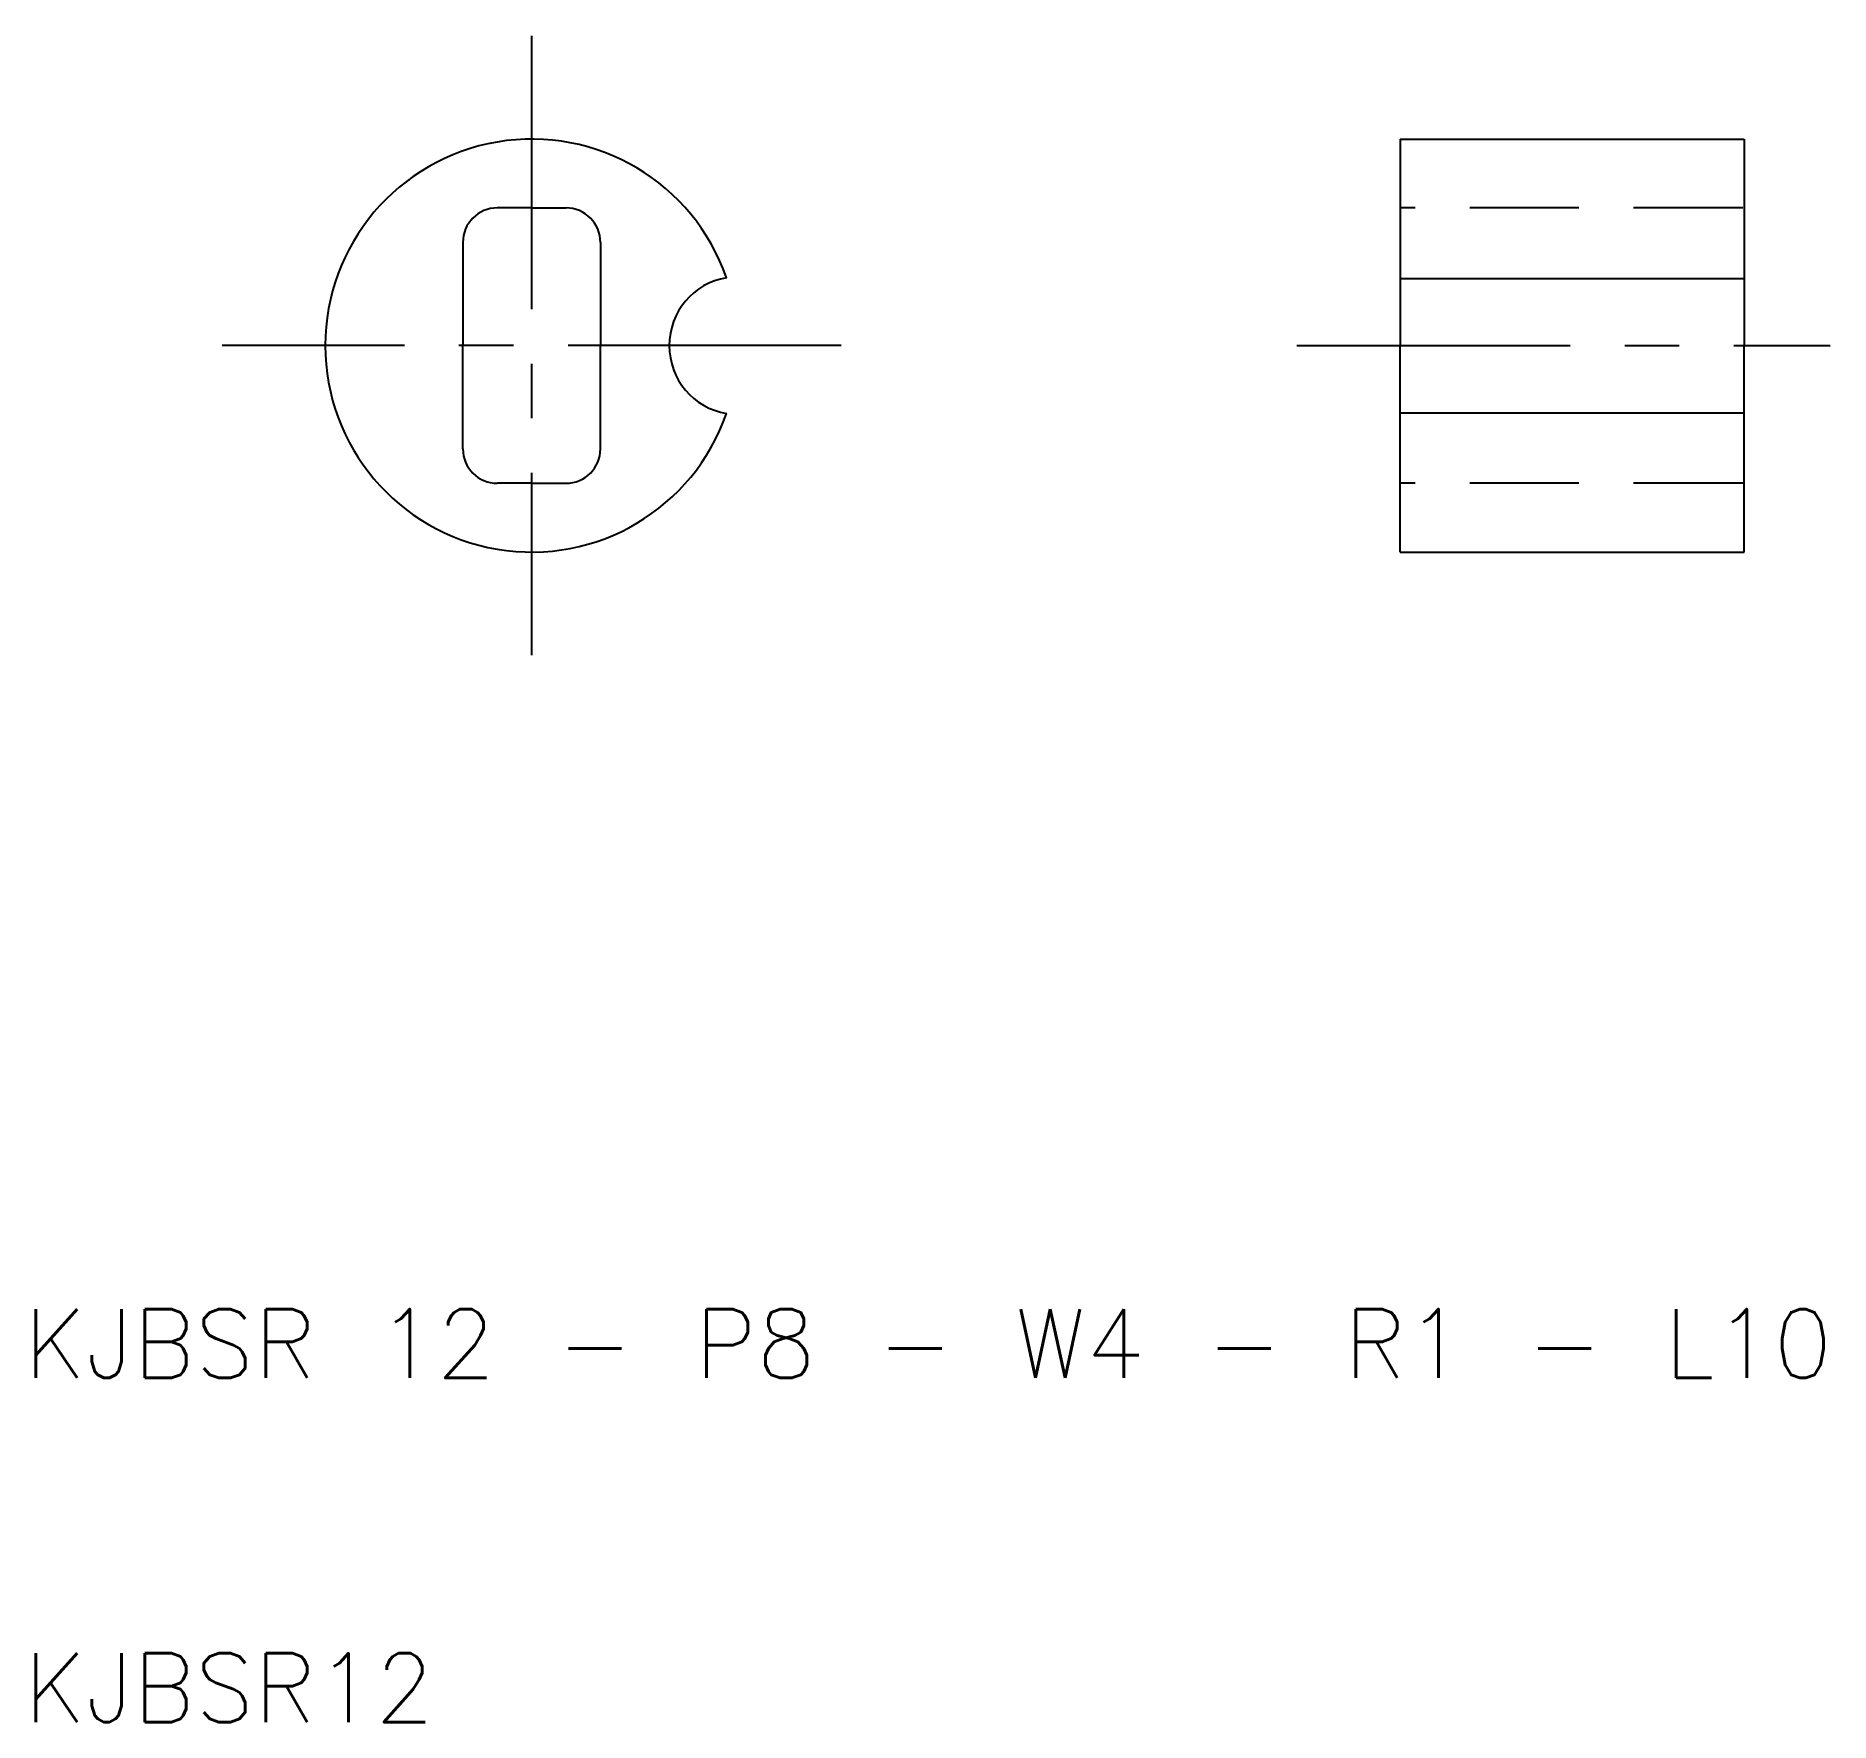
# Model space of a CAD drawing. Extents: x 10.3 to 62.5, y 10 to 59.
import ezdxf

# ---------------------------------------------------------------- set-up
doc = ezdxf.new("R2010")
doc.units = 0
doc.header["$LTSCALE"] = 0.25
doc.linetypes.add('CENTER', pattern=[50.8, 31.75, -6.35, 6.35, -6.35])
doc.linetypes.add('DASHED', pattern=[19.05, 12.7, -6.35])
doc.layers.get('0').update_dxf_attribs({"linetype": 'CONTINUOUS'})
doc.layers.add('CENTER', color=1, linetype='CENTER')
doc.styles.get("Standard").update_dxf_attribs({"font": 'txt.shx'})

msp = doc.modelspace()

# ---------------------------------------------------------------- linework, layer by layer
for p, q in [((50, 56), (50, 50)), ((50, 56), (60, 56)), ((60, 56), (60, 50)), ((24.753, 54), (23.753, 54)), ((24.753, 54), (25.753, 54)), ((22.753, 53), (22.753, 50)), ((26.753, 53), (26.753, 50)), ((50, 51.95), (60, 51.95)), ((22.753, 47), (22.753, 50)), ((26.753, 47), (26.753, 50)), ((50, 44), (50, 50)), ((60, 44), (60, 50)), ((50, 48.05), (60, 48.05)), ((24.753, 46), (23.753, 46)), ((24.753, 46), (25.753, 46)), ((50, 44), (60, 44))]:
    msp.add_line(p, q)
at = {"color": 3, "linetype": 'DASHED'}
for p, q in [((59.957, 54), (50, 54)), ((59.957, 46), (50, 46))]:
    msp.add_line(p, q, dxfattribs=at)
for centre, radius, start, end in [((24.753, 50), 6, 19.1881, 340.8119), ((23.753, 53), 1, 90, 180), ((25.753, 53), 1, 0, 90), ((30.753, 50), 2, 99.5941, 260.4059), ((23.753, 47), 1, 180, 270), ((25.753, 47), 1, 270, 0)]:
    msp.add_arc(centre, radius, start, end)
at = {"layer": 'CENTER', "color": 1, "linetype": 'CENTER'}
for p, q in [((24.753, 59), (24.753, 41)), ((33.753, 50), (15.753, 50)), ((47, 50), (62.496, 50))]:
    msp.add_line(p, q, dxfattribs=at)

# ---------------------------------------------------------------- texts
for s, p in [('KJBSR 12 - P8 - W4 - R1 - L10', (10, 20)), ('KJBSR12', (10, 10))]:
    msp.add_text(s, height=2).set_placement(p)

doc.saveas('drawing.dxf')
